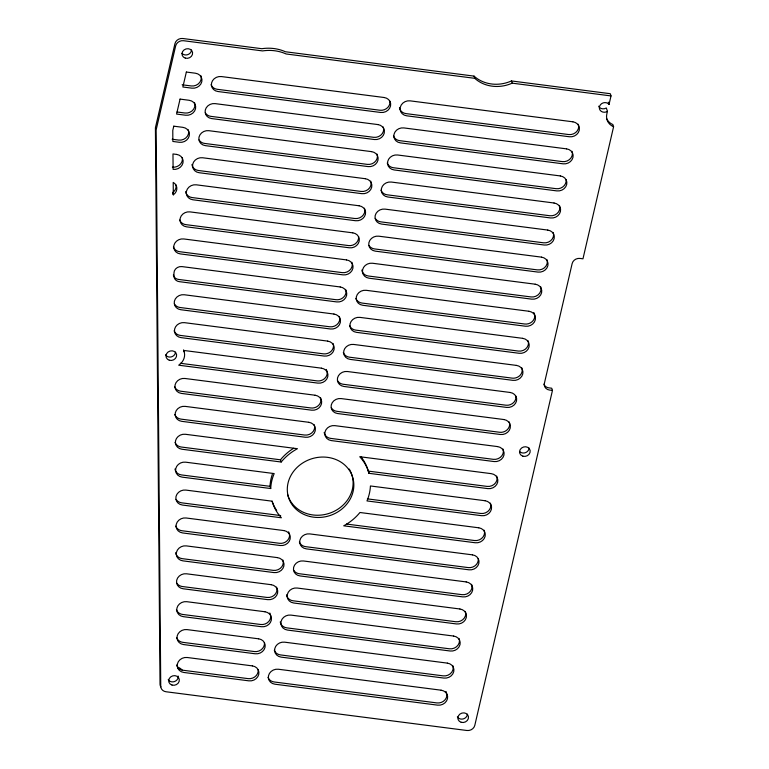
<?xml version="1.0" encoding="UTF-8"?>
<svg xmlns="http://www.w3.org/2000/svg" width="769" height="769" viewBox="0 0 769 769"><rect width="100%" height="100%" fill="white"/><g stroke="black" fill="none" stroke-linecap="round" stroke-linejoin="round"><path stroke-width="1.15" d="M607.443 111.361L606.818 114.033A13.448 11.929 -18.1 0 0 613.585 126.75L582.969 258.817L580.047 258.432A6.719 5.96 -18.1 0 0 572.146 263.584L544.404 383.241A6.719 5.96 -18.1 0 0 549.527 390.056L552.459 390.441L474.809 725.35A6.719 5.96 -18.1 0 1 466.918 730.492L166.008 691.754A6.719 5.96 -18.1 0 1 160.74 686.246L156.136 130.634A6.719 5.96 -18.1 0 1 156.28 129.327L175.668 45.861A6.719 5.96 -18.1 0 1 183.57 40.719L262.546 50.917A40.344 35.787 -18.1 0 1 286.126 53.965L474.761 78.323A33.615 29.818 -18.1 0 0 512.173 83.158L611.019 95.923L609.048 104.411A5.383 4.768 -18.1 0 0 601.723 103.594A5.383 4.768 -18.1 0 0 600.176 110.303A5.383 4.768 -18.1 0 0 607.443 111.361L606.328 107.968A5.383 4.768 -18.1 0 1 598.638 106.199M611.019 95.923L610.298 93.712L511.452 80.947A33.615 29.818 -18.1 0 1 474.031 76.112L285.405 51.754A40.344 35.787 -18.1 0 0 261.825 48.707L182.849 38.508A6.719 5.96 -18.1 0 0 174.948 43.65L155.559 127.106A6.719 5.96 -18.1 0 0 155.415 128.423L160.019 684.035A6.719 5.96 -18.1 0 0 160.875 686.9M182.147 84.782L191.202 85.955A8.401 7.459 -18.1 0 0 200.853 75.641M176.995 111.995L184.925 113.014A8.401 7.459 -18.1 0 0 194.576 102.71M172.15 139.247L178.658 140.083A8.401 7.459 -18.1 0 0 188.299 129.769M180.35 363.285L317.184 380.905A8.401 7.459 -18.1 0 0 325.556 377.541A8.401 7.459 -18.1 0 0 326.258 369.428M293.623 448.279A50.427 44.727 -18.1 0 0 280.474 459.804L181.224 447.02A8.401 7.459 -18.1 0 1 175.044 442.377M361.103 456.969A50.427 44.727 -18.1 0 1 368.303 471.109L487.085 486.402A8.401 7.459 -18.1 0 0 496.726 476.088M281.194 462.015L181.945 449.24A8.401 7.459 -18.1 0 1 175.543 440.714A8.401 7.459 -18.1 0 1 185.416 434.283L297.43 448.702A50.427 44.727 -18.1 0 0 281.194 462.015L280.474 459.804M369.024 473.32L487.806 488.613A8.401 7.459 -18.1 0 0 497.678 482.182A8.401 7.459 -18.1 0 0 491.276 473.656L359.729 456.719A50.427 44.727 -18.1 0 1 369.024 473.32L368.303 471.109M270.707 488.536A50.427 44.727 -18.1 0 1 274.177 473.579L185.646 462.179A8.401 7.459 -18.1 0 0 175.774 468.609A8.401 7.459 -18.1 0 0 182.176 477.136L270.707 488.536L269.986 486.325L181.455 474.925A8.401 7.459 -18.1 0 1 174.948 469.023M367.419 498.87L480.808 513.471A8.401 7.459 -18.1 0 0 490.449 503.157M280.685 515.576L181.686 502.83A8.401 7.459 -18.1 0 1 176.072 499.36M346.54 524.054L474.531 540.53A8.401 7.459 -18.1 0 0 484.182 530.226M608.308 102.152L609.048 104.411M613.585 126.75L612.864 124.54A13.448 11.929 -18.1 0 1 606.741 118.734M511.452 80.947L512.173 83.158M474.031 76.112L474.761 78.323M552.459 390.441L551.729 388.22L548.806 387.845A6.719 5.96 -18.1 0 1 543.866 384.135M173.313 194.826A8.401 7.459 -18.1 0 0 173.208 182.407L173.313 194.826L172.592 192.615A8.401 7.459 -18.1 0 0 176.034 184.945M180.398 669.443A8.401 7.459 -18.1 0 0 183.07 670.251L248.156 678.633A8.401 7.459 -18.1 0 0 258.124 669.578M176.707 664.993A8.401 7.459 -18.1 0 0 179.619 668.992A11.766 10.439 -18.1 0 0 177.899 668.271M176.659 637.703A8.401 7.459 -18.1 0 0 182.839 642.346L254.433 651.564A8.401 7.459 -18.1 0 0 264.401 642.509M176.428 609.798A8.401 7.459 -18.1 0 0 182.609 614.441L260.71 624.495A8.401 7.459 -18.1 0 0 270.678 615.45M176.764 583.065A8.401 7.459 -18.1 0 0 182.378 586.536L266.978 597.436A8.401 7.459 -18.1 0 0 276.629 587.122M175.64 552.728A8.401 7.459 -18.1 0 0 182.147 558.64L273.255 570.367A8.401 7.459 -18.1 0 0 282.905 560.053M175.736 526.083A8.401 7.459 -18.1 0 0 181.917 530.735L279.532 543.299A8.401 7.459 -18.1 0 0 287.904 539.934A8.401 7.459 -18.1 0 0 288.615 531.821M174.813 414.472A8.401 7.459 -18.1 0 0 180.994 419.124L304.63 435.043A8.401 7.459 -18.1 0 0 314.281 424.728M174.582 386.567A8.401 7.459 -18.1 0 0 180.763 391.219L310.907 407.974A8.401 7.459 -18.1 0 0 318.818 405.138A8.401 7.459 -18.1 0 0 320.548 397.66M174.121 330.766A8.401 7.459 -18.1 0 0 180.302 335.409L323.461 353.846A8.401 7.459 -18.1 0 0 331.372 351.01A8.401 7.459 -18.1 0 0 333.102 343.532M174.457 304.034A8.401 7.459 -18.1 0 0 180.071 307.504L329.728 326.777A8.401 7.459 -18.1 0 0 339.379 316.463M173.361 274.937A6.719 5.96 -18.1 0 0 178.533 279.435L336.005 299.708A8.401 7.459 -18.1 0 0 343.916 296.882A8.401 7.459 -18.1 0 0 345.656 289.394M211.062 84.657A8.401 7.459 -18.1 0 0 217.233 89.3L379.934 110.246A8.401 7.459 -18.1 0 0 389.902 101.2M199.075 139.958A8.401 7.459 -18.1 0 0 204.689 143.438L367.38 164.383A8.401 7.459 -18.1 0 0 377.031 154.069M471.628 584.353A8.401 7.459 -18.1 0 1 461.986 594.668L299.285 573.722A8.401 7.459 -18.1 0 1 293.671 570.242M465.351 611.422A8.401 7.459 -18.1 0 1 455.709 621.727L293.018 600.781A8.401 7.459 -18.1 0 1 286.51 594.879M515.874 396.15A8.401 7.459 -18.1 0 1 505.906 405.205L343.214 384.26A8.401 7.459 -18.1 0 1 337.601 380.78M509.28 421.96A8.401 7.459 -18.1 0 1 507.54 429.438A8.401 7.459 -18.1 0 1 499.629 432.274L336.937 411.328A8.401 7.459 -18.1 0 1 331.324 407.849M503.003 449.029A8.401 7.459 -18.1 0 1 493.362 459.333L330.66 438.388A8.401 7.459 -18.1 0 1 324.162 432.486M350.635 471.657A33.615 29.818 -18.1 0 1 330.112 513.048A33.615 29.818 -18.1 0 1 287.519 494.246M349.232 469.023A33.615 29.818 -18.1 0 1 350.203 470.763M478.231 558.544A8.401 7.459 -18.1 0 1 468.254 567.599L305.562 546.653A8.401 7.459 -18.1 0 1 299.381 542.01M183.57 349.924A13.448 11.929 -18.1 0 1 183.868 351.702M173.41 247.051A8.401 7.459 -18.1 0 0 179.59 251.694L342.282 272.639A8.401 7.459 -18.1 0 0 351.923 262.335M268.006 677.335A8.401 7.459 -18.1 0 0 274.187 681.978L436.888 702.924A8.401 7.459 -18.1 0 0 446.856 693.878M274.283 650.266A8.401 7.459 -18.1 0 0 280.464 654.919L443.155 675.864A8.401 7.459 -18.1 0 0 452.806 665.55M280.233 621.948A8.401 7.459 -18.1 0 0 286.741 627.85L449.432 648.796A8.401 7.459 -18.1 0 0 459.083 638.481M269.784 613.018A8.401 7.459 -18.1 0 1 270.352 614.191M343.31 352.548A8.401 7.459 -18.1 0 0 349.491 357.191L512.183 378.137A8.401 7.459 -18.1 0 0 520.094 375.31A8.401 7.459 -18.1 0 0 521.824 367.832M349.587 325.479A8.401 7.459 -18.1 0 0 355.759 330.122L518.46 351.077A8.401 7.459 -18.1 0 0 528.101 340.763M355.855 298.41A8.401 7.459 -18.1 0 0 362.036 303.063L524.737 324.009A8.401 7.459 -18.1 0 0 533.109 320.635A8.401 7.459 -18.1 0 0 533.811 312.522M361.805 270.092A8.401 7.459 -18.1 0 0 368.313 275.994L531.004 296.94A8.401 7.459 -18.1 0 0 540.655 286.635M358.527 236.525A8.401 7.459 -18.1 0 1 348.559 245.58L185.858 224.635A8.401 7.459 -18.1 0 1 179.686 219.982M364.477 208.197A8.401 7.459 -18.1 0 1 354.826 218.511L192.135 197.566A8.401 7.459 -18.1 0 1 185.637 191.664M380.963 190.154A8.401 7.459 -18.1 0 0 387.134 194.797L549.835 215.743A8.401 7.459 -18.1 0 0 559.476 205.438M370.754 181.138A8.401 7.459 -18.1 0 1 361.103 191.443L198.412 170.497A8.401 7.459 -18.1 0 1 191.904 164.595M387.23 163.086A8.401 7.459 -18.1 0 0 393.411 167.729L556.102 188.684A8.401 7.459 -18.1 0 0 566.08 179.629M393.507 136.017A8.401 7.459 -18.1 0 0 399.688 140.669L562.379 161.615A8.401 7.459 -18.1 0 0 572.03 151.301M383.298 127A8.401 7.459 -18.1 0 1 373.657 137.315L210.956 116.369A8.401 7.459 -18.1 0 1 205.352 112.899M399.457 107.698A8.401 7.459 -18.1 0 0 405.965 113.601L568.656 134.546A8.401 7.459 -18.1 0 0 578.298 124.232M182.263 157.626A8.401 7.459 -18.1 0 1 172.381 167.152M553.199 232.498A8.401 7.459 -18.1 0 1 543.558 242.812L380.866 221.866A8.401 7.459 -18.1 0 1 375.253 218.386M276.696 510.52A50.427 44.727 -18.1 0 1 272.361 502.003M269.986 486.325A50.427 44.727 -18.1 0 1 272.332 474.29M546.932 259.566A8.401 7.459 -18.1 0 1 537.281 269.881L374.59 248.925A8.401 7.459 -18.1 0 1 368.976 245.455M445.962 691.446A8.401 7.459 -18.1 0 1 446.529 692.619M467.389 714.122A5.383 4.768 -18.1 0 1 463.265 718.919A5.383 4.768 -18.1 0 1 457.372 716.862M177.668 667.146A11.766 10.439 -18.1 0 1 182.243 670.174M178.168 676.057A5.383 4.768 -18.1 0 1 174.544 681.545A5.383 4.768 -18.1 0 1 168.2 679.633M191.51 49.956A5.383 4.768 -18.1 0 1 187.828 54.609A5.383 4.768 -18.1 0 1 181.993 53.369M529.082 448.019A5.383 4.768 -18.1 0 1 525.41 452.672A5.383 4.768 -18.1 0 1 519.565 451.422M175.524 352.077A5.383 4.768 -18.1 0 1 171.4 356.864A5.383 4.768 -18.1 0 1 165.508 354.807M173.775 126.174L172.775 130.442L172.814 134.825A8.401 7.459 -18.1 0 0 172.823 135.988L172.871 141.458L179.379 142.294A8.401 7.459 -18.1 0 0 189.251 135.863A8.401 7.459 -18.1 0 0 182.849 127.337L173.775 126.174M180.061 99.105L176.582 114.062L185.656 115.235A8.401 7.459 -18.1 0 0 195.518 108.804A8.401 7.459 -18.1 0 0 189.116 100.278L180.061 99.105M186.348 72.046L182.868 87.003L191.923 88.166A8.401 7.459 -18.1 0 0 201.795 81.735A8.401 7.459 -18.1 0 0 195.393 73.209L186.348 72.046M384.125 97.509L221.424 76.564A8.401 7.459 -18.1 0 0 211.562 82.994A8.401 7.459 -18.1 0 0 217.963 91.521L380.655 112.466A8.401 7.459 -18.1 0 0 390.527 106.035A8.401 7.459 -18.1 0 0 384.125 97.509M572.847 121.8L410.156 100.854A8.401 7.459 -18.1 0 0 400.284 107.285A8.401 7.459 -18.1 0 0 406.686 115.811L569.377 136.757A8.401 7.459 -18.1 0 0 579.249 130.326A8.401 7.459 -18.1 0 0 572.847 121.8M377.848 124.568L215.147 103.623A8.401 7.459 -18.1 0 0 205.285 110.054A8.401 7.459 -18.1 0 0 211.686 118.58L374.378 139.525A8.401 7.459 -18.1 0 0 384.25 133.095A8.401 7.459 -18.1 0 0 377.848 124.568M566.57 148.869L403.879 127.923A8.401 7.459 -18.1 0 0 394.007 134.354A8.401 7.459 -18.1 0 0 400.409 142.88L563.1 163.826A8.401 7.459 -18.1 0 0 572.972 157.395A8.401 7.459 -18.1 0 0 566.57 148.869M371.571 151.637L208.88 130.692A8.401 7.459 -18.1 0 0 199.008 137.122A8.401 7.459 -18.1 0 0 205.41 145.649L368.101 166.594A8.401 7.459 -18.1 0 0 377.973 160.163A8.401 7.459 -18.1 0 0 371.571 151.637M560.293 175.938L397.602 154.992A8.401 7.459 -18.1 0 0 387.73 161.423A8.401 7.459 -18.1 0 0 394.132 169.949L556.833 190.895A8.401 7.459 -18.1 0 0 566.695 184.464A8.401 7.459 -18.1 0 0 560.293 175.938M176.572 154.406L172.977 153.944L173.102 169.363A8.401 7.459 -18.1 0 0 182.974 162.932A8.401 7.459 -18.1 0 0 176.572 154.406M365.294 178.706L202.603 157.76A8.401 7.459 -18.1 0 0 192.731 164.191A8.401 7.459 -18.1 0 0 199.133 172.717L361.834 193.663A8.401 7.459 -18.1 0 0 371.696 187.232A8.401 7.459 -18.1 0 0 365.294 178.706M554.026 202.997L391.325 182.051A8.401 7.459 -18.1 0 0 381.462 188.482A8.401 7.459 -18.1 0 0 387.864 197.008L550.556 217.954A8.401 7.459 -18.1 0 0 560.428 211.523A8.401 7.459 -18.1 0 0 554.026 202.997M359.017 205.765L196.326 184.82A8.401 7.459 -18.1 0 0 186.454 191.25A8.401 7.459 -18.1 0 0 192.856 199.777L355.557 220.722A8.401 7.459 -18.1 0 0 365.419 214.291A8.401 7.459 -18.1 0 0 359.017 205.765M547.749 230.066L385.058 209.12A8.401 7.459 -18.1 0 0 375.185 215.551A8.401 7.459 -18.1 0 0 381.587 224.077L544.279 245.023A8.401 7.459 -18.1 0 0 554.151 238.592A8.401 7.459 -18.1 0 0 547.749 230.066M352.75 232.834L190.049 211.888A8.401 7.459 -18.1 0 0 180.186 218.319A8.401 7.459 -18.1 0 0 186.588 226.845L349.28 247.791A8.401 7.459 -18.1 0 0 359.152 241.36A8.401 7.459 -18.1 0 0 352.75 232.834M541.472 257.134L378.781 236.189A8.401 7.459 -18.1 0 0 368.909 242.62A8.401 7.459 -18.1 0 0 375.31 251.146L538.002 272.091A8.401 7.459 -18.1 0 0 547.874 265.661A8.401 7.459 -18.1 0 0 541.472 257.134M346.473 259.903L183.781 238.957A8.401 7.459 -18.1 0 0 173.909 245.388A8.401 7.459 -18.1 0 0 180.311 253.914L343.003 274.86A8.401 7.459 -18.1 0 0 352.875 268.429A8.401 7.459 -18.1 0 0 346.473 259.903M535.195 284.194L372.504 263.248A8.401 7.459 -18.1 0 0 362.632 269.679A8.401 7.459 -18.1 0 0 369.033 278.205L531.735 299.151A8.401 7.459 -18.1 0 0 541.597 292.72A8.401 7.459 -18.1 0 0 535.195 284.194M340.196 286.962L182.003 266.603A6.719 5.96 -18.1 0 0 173.957 273.053L173.986 276.138A6.719 5.96 -18.1 0 0 179.254 281.646L336.726 301.919A8.401 7.459 -18.1 0 0 346.598 295.488A8.401 7.459 -18.1 0 0 340.196 286.962M528.928 311.262L366.227 290.317A8.401 7.459 -18.1 0 0 356.364 296.747A8.401 7.459 -18.1 0 0 362.757 305.274L525.458 326.219A8.401 7.459 -18.1 0 0 535.32 319.789A8.401 7.459 -18.1 0 0 528.928 311.262M333.919 314.031L184.262 294.758A8.401 7.459 -18.1 0 0 174.39 301.198A8.401 7.459 -18.1 0 0 180.792 309.724L330.459 328.988A8.401 7.459 -18.1 0 0 340.321 322.557A8.401 7.459 -18.1 0 0 333.919 314.031M522.651 338.331L359.95 317.386A8.401 7.459 -18.1 0 0 350.087 323.816A8.401 7.459 -18.1 0 0 356.489 332.343L519.181 353.288A8.401 7.459 -18.1 0 0 529.053 346.857A8.401 7.459 -18.1 0 0 522.651 338.331M327.652 341.1L184.493 322.663A8.401 7.459 -18.1 0 0 174.621 329.094A8.401 7.459 -18.1 0 0 181.023 337.62L324.182 356.057A8.401 7.459 -18.1 0 0 334.044 349.626A8.401 7.459 -18.1 0 0 327.652 341.1M516.374 365.39L353.682 344.445A8.401 7.459 -18.1 0 0 343.81 350.875A8.401 7.459 -18.1 0 0 350.212 359.402L512.904 380.347A8.401 7.459 -18.1 0 0 522.776 373.917A8.401 7.459 -18.1 0 0 516.374 365.39M321.375 368.159L183.704 350.443A13.448 11.929 -18.1 0 1 178.687 365.198L317.905 383.116A8.401 7.459 -18.1 0 0 327.777 376.685A8.401 7.459 -18.1 0 0 321.375 368.159M510.097 392.459L347.405 371.514A8.401 7.459 -18.1 0 0 337.533 377.944A8.401 7.459 -18.1 0 0 343.935 386.471L506.627 407.416A8.401 7.459 -18.1 0 0 516.499 400.985A8.401 7.459 -18.1 0 0 510.097 392.459M315.098 395.228L184.954 378.473A8.401 7.459 -18.1 0 0 175.082 384.904A8.401 7.459 -18.1 0 0 181.484 393.43L311.628 410.185A8.401 7.459 -18.1 0 0 321.5 403.754A8.401 7.459 -18.1 0 0 315.098 395.228M503.82 419.528L341.128 398.582A8.401 7.459 -18.1 0 0 331.256 405.013A8.401 7.459 -18.1 0 0 337.658 413.539L500.359 434.485A8.401 7.459 -18.1 0 0 510.222 428.054A8.401 7.459 -18.1 0 0 503.82 419.528M308.821 422.296L185.185 406.378A8.401 7.459 -18.1 0 0 175.313 412.809A8.401 7.459 -18.1 0 0 181.715 421.335L305.351 437.253A8.401 7.459 -18.1 0 0 315.223 430.823A8.401 7.459 -18.1 0 0 308.821 422.296M497.553 446.587L334.851 425.642A8.401 7.459 -18.1 0 0 324.989 432.072A8.401 7.459 -18.1 0 0 331.391 440.599L494.083 461.554A8.401 7.459 -18.1 0 0 503.945 455.113A8.401 7.459 -18.1 0 0 497.553 446.587M484.999 500.725L370.427 485.97A50.427 44.727 -18.1 0 1 366.967 500.927L481.529 515.682A8.401 7.459 -18.1 0 0 491.401 509.251A8.401 7.459 -18.1 0 0 484.999 500.725M272.12 501.186L185.877 490.084A8.401 7.459 -18.1 0 0 176.005 496.514A8.401 7.459 -18.1 0 0 182.407 505.041L281.406 517.787A50.427 44.727 -18.1 0 1 272.111 501.186M478.722 527.794L359.94 512.5A50.427 44.727 -18.1 0 1 343.714 525.813L475.252 542.751A8.401 7.459 -18.1 0 0 485.124 536.31A8.401 7.459 -18.1 0 0 478.722 527.794M283.723 530.552L186.108 517.989A8.401 7.459 -18.1 0 0 176.236 524.42A8.401 7.459 -18.1 0 0 182.638 532.946L280.252 545.509A8.401 7.459 -18.1 0 0 290.124 539.079A8.401 7.459 -18.1 0 0 283.723 530.552M472.445 554.853L309.753 533.907A8.401 7.459 -18.1 0 0 299.881 540.338A8.401 7.459 -18.1 0 0 306.283 548.864L468.984 569.81A8.401 7.459 -18.1 0 0 478.847 563.379A8.401 7.459 -18.1 0 0 472.445 554.853M277.446 557.621L186.338 545.894A8.401 7.459 -18.1 0 0 176.466 552.325A8.401 7.459 -18.1 0 0 182.868 560.851L273.985 572.578A8.401 7.459 -18.1 0 0 283.848 566.147A8.401 7.459 -18.1 0 0 277.446 557.621M466.177 581.922L303.476 560.976A8.401 7.459 -18.1 0 0 293.614 567.407A8.401 7.459 -18.1 0 0 300.016 575.933L462.707 596.879A8.401 7.459 -18.1 0 0 472.579 590.448A8.401 7.459 -18.1 0 0 466.177 581.922M271.169 584.69L186.569 573.799A8.401 7.459 -18.1 0 0 176.697 580.23A8.401 7.459 -18.1 0 0 183.099 588.756L267.708 599.647A8.401 7.459 -18.1 0 0 277.571 593.216A8.401 7.459 -18.1 0 0 271.169 584.69M459.9 608.99L297.209 588.035A8.401 7.459 -18.1 0 0 287.337 594.475A8.401 7.459 -18.1 0 0 293.739 603.002L456.43 623.947A8.401 7.459 -18.1 0 0 466.302 617.517A8.401 7.459 -18.1 0 0 459.9 608.99M264.901 611.749L186.8 601.694A8.401 7.459 -18.1 0 0 176.928 608.135A8.401 7.459 -18.1 0 0 183.33 616.661L261.431 626.716A8.401 7.459 -18.1 0 0 271.303 620.275A8.401 7.459 -18.1 0 0 264.901 611.759M453.623 636.05L290.932 615.104A8.401 7.459 -18.1 0 0 281.06 621.535A8.401 7.459 -18.1 0 0 287.462 630.061L450.153 651.007A8.401 7.459 -18.1 0 0 460.025 644.576A8.401 7.459 -18.1 0 0 453.623 636.05M258.624 638.818L187.03 629.6A8.401 7.459 -18.1 0 0 177.168 636.03A8.401 7.459 -18.1 0 0 183.56 644.557L255.154 653.775A8.401 7.459 -18.1 0 0 265.026 647.344A8.401 7.459 -18.1 0 0 258.624 638.818M447.347 663.118L284.655 642.173A8.401 7.459 -18.1 0 0 274.783 648.603A8.401 7.459 -18.1 0 0 281.185 657.13L443.886 678.075A8.401 7.459 -18.1 0 0 453.748 671.645A8.401 7.459 -18.1 0 0 447.347 663.118M252.347 665.887L187.261 657.505A8.401 7.459 -18.1 0 0 177.399 663.935A8.401 7.459 -18.1 0 0 183.791 672.462L248.877 680.844A8.401 7.459 -18.1 0 0 258.749 674.413A8.401 7.459 -18.1 0 0 252.347 665.887M441.079 690.187L278.378 669.241A8.401 7.459 -18.1 0 0 268.516 675.672A8.401 7.459 -18.1 0 0 274.908 684.199L437.609 705.144A8.401 7.459 -18.1 0 0 447.471 698.713A8.401 7.459 -18.1 0 0 441.079 690.187M309.638 516.422A33.615 29.818 -18.1 0 0 353.25 479.5A33.615 29.818 -18.1 0 0 298.824 465.851A33.615 29.818 -18.1 0 0 309.638 516.422M185.3 58.117A5.383 4.768 -18.1 0 0 192.567 52.513A5.383 4.768 -18.1 0 0 184.022 49.937A5.383 4.768 -18.1 0 0 185.3 58.117M169.315 360.238A5.383 4.768 -18.1 0 0 176.591 354.634A5.383 4.768 -18.1 0 0 168.036 352.048A5.383 4.768 -18.1 0 0 169.315 360.238M172.006 685.054A5.383 4.768 -18.1 0 0 179.283 679.45A5.383 4.768 -18.1 0 0 170.728 676.874A5.383 4.768 -18.1 0 0 172.006 685.054M461.189 722.293A5.383 4.768 -18.1 0 0 468.456 716.689A5.383 4.768 -18.1 0 0 459.91 714.103A5.383 4.768 -18.1 0 0 461.189 722.293M522.882 456.18A5.383 4.768 -18.1 0 0 530.149 450.576A5.383 4.768 -18.1 0 0 521.603 447.991A5.383 4.768 -18.1 0 0 522.882 456.18"/></g></svg>
